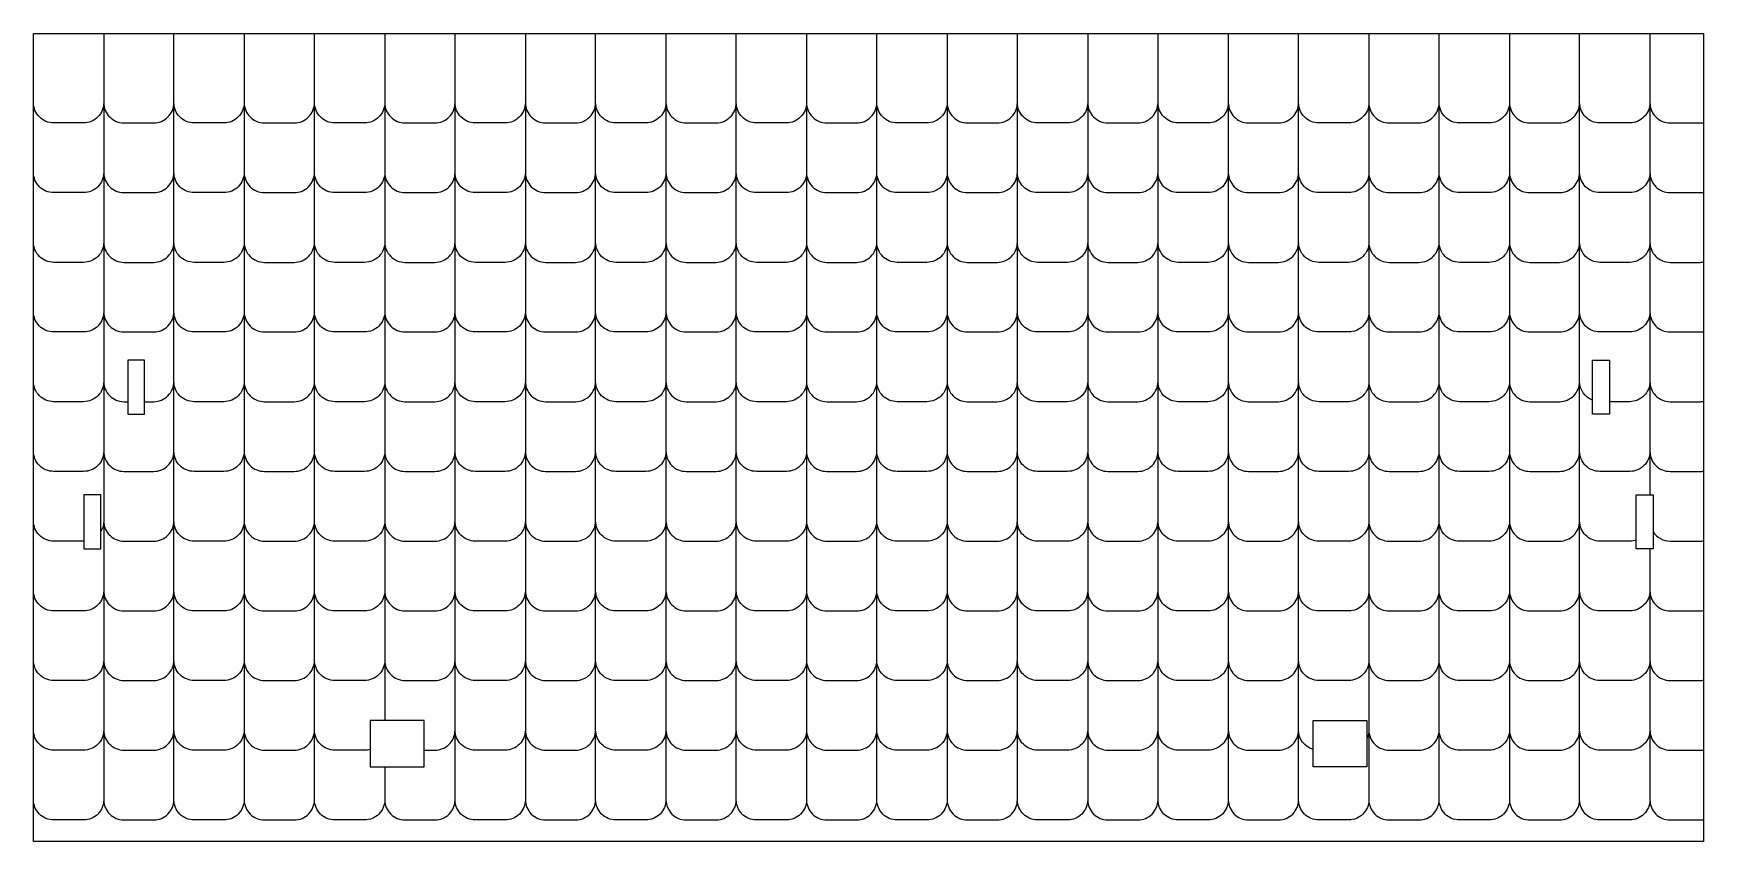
# Model space of a CAD drawing. Extents: x 450 to 4912, y 968 to 4415.
# Drawn here: x 3694 to 4885, y 3826 to 4402 of the extents above; entities that cross this region are included whole.
import ezdxf

# ---------------------------------------------------------------- set-up
doc = ezdxf.new("R2010")
doc.units = 0
doc.header["$MEASUREMENT"] = 0
doc.layers.add('LAYER1', color=18, linetype='CONTINUOUS')

msp = doc.modelspace()

# ---------------------------------------------------------------- linework, layer by layer
at = {"layer": 'LAYER1'}
for points in [[(3694.5, 3826.1), (3694.5, 4402.1), (4884.9, 4402.1), (4884.9, 3826.1)], [(3773.7, 4130.8), (3773.7, 4169.2), (3761.7, 4169.2), (3761.7, 4130.8)], [(4805.7, 4130.8), (4805.7, 4169.2), (4817.7, 4169.2), (4817.7, 4130.8)], [(3742.5, 4034.8), (3742.5, 4073.2), (3730.5, 4073.2), (3730.5, 4034.8)], [(4836.9, 4034.8), (4836.9, 4073.2), (4848.9, 4073.2), (4848.9, 4034.8)], [(3972.9, 3912.3), (3934.5, 3912.3), (3934.5, 3879.3), (3972.9, 3879.3)], [(4606.5, 3912.3), (4644.9, 3912.3), (4644.9, 3879.3), (4606.5, 3879.3)]]:
    msp.add_lwpolyline(points, close=True, dxfattribs=at)
for points in [[(3744.6, 4402.1), (3744.6, 3855.9, -0.414214), (3730.2, 3841.5), (3708.9, 3841.5, -0.414214), (3694.5, 3855.9)], [(3844.7, 3855.9, -0.414214), (3830.3, 3841.5), (3809, 3841.5, -0.414214), (3794.6, 3855.9), (3794.6, 4402.1)], [(3844.7, 4402.1), (3844.7, 3855.9, 0.414214), (3859.1, 3841.5), (3880.4, 3841.5, 0.414214), (3894.8, 3855.9)], [(3944.9, 3855.9, -0.414214), (3930.5, 3841.5), (3909.2, 3841.5, -0.414214), (3894.8, 3855.9), (3894.8, 4402.1)], [(3944.9, 3879.3), (3944.9, 3855.9, 0.414214), (3959.3, 3841.5), (3980.6, 3841.5, 0.414214), (3995, 3855.9), (3995, 4402.1)], [(4045.1, 4402.1), (4045.1, 3855.9, 0.414214), (4059.5, 3841.5), (4080.8, 3841.5, 0.414214), (4095.2, 3855.9), (4095.2, 4402.1)], [(4145.3, 4402.1), (4145.3, 3855.9, -0.414214), (4130.9, 3841.5), (4109.6, 3841.5, -0.414214), (4095.2, 3855.9)], [(4145.3, 3855.9, 0.414214), (4159.7, 3841.5), (4181, 3841.5, 0.414214), (4195.4, 3855.9), (4195.4, 4402.1)], [(4245.5, 4402.1), (4245.5, 3855.9, 0.414214), (4259.9, 3841.5), (4281.2, 3841.5, 0.414214), (4295.6, 3855.9), (4295.6, 4402.1)], [(4345.7, 4402.1), (4345.7, 3855.9, 0.414214), (4360.1, 3841.5), (4381.4, 3841.5, 0.414214), (4395.8, 3855.9), (4395.8, 4402.1)], [(4445.9, 4402.1), (4445.9, 3855.9, 0.414214), (4460.3, 3841.5), (4481.6, 3841.5, 0.414214), (4496, 3855.9), (4496, 4402.1)], [(4546.1, 4402.1), (4546.1, 3855.9, 0.414214), (4560.5, 3841.5), (4581.8, 3841.5, 0.414214), (4596.2, 3855.9), (4596.2, 4402.1)], [(4646.3, 4402.1), (4646.3, 3855.9, -0.414214), (4631.9, 3841.5), (4610.6, 3841.5, -0.414214), (4596.2, 3855.9)], [(4746.5, 4402.1), (4746.5, 3855.9, -0.414214), (4732.1, 3841.5), (4710.8, 3841.5, -0.414214), (4696.4, 3855.9), (4696.4, 4402.1)], [(4746.5, 3855.9, 0.414214), (4760.9, 3841.5), (4782.1, 3841.5, 0.414214), (4796.5, 3855.9), (4796.5, 4402.1)], [(3744.6, 4352.7, -0.414214), (3730.2, 4338.3), (3708.9, 4338.3, -0.414214), (3694.5, 4352.7)], [(3744.6, 4352.7, 0.414214), (3759, 4338.3), (3780.2, 4338.3, 0.414214), (3794.6, 4352.7)], [(3844.7, 4352.7, -0.414214), (3830.3, 4338.3), (3809, 4338.3, -0.414214), (3794.6, 4352.7)], [(3844.7, 4352.7, 0.414214), (3859.1, 4338.3), (3880.4, 4338.3, 0.414214), (3894.8, 4352.7)], [(3944.9, 4352.7, -0.414214), (3930.5, 4338.3), (3909.2, 4338.3, -0.414214), (3894.8, 4352.7)], [(3944.9, 4352.7, 0.414214), (3959.3, 4338.3), (3980.6, 4338.3, 0.414214), (3995, 4352.7)], [(4045.1, 4352.7, -0.414214), (4030.7, 4338.3), (4009.4, 4338.3, -0.414214), (3995, 4352.7)], [(4045.1, 4352.7, 0.414214), (4059.5, 4338.3), (4080.8, 4338.3, 0.414214), (4095.2, 4352.7)], [(4145.3, 4352.7, -0.414214), (4130.9, 4338.3), (4109.6, 4338.3, -0.414214), (4095.2, 4352.7)], [(4145.3, 4352.7, 0.414214), (4159.7, 4338.3), (4181, 4338.3, 0.414214), (4195.4, 4352.7)], [(4245.5, 4352.7, -0.414214), (4231.1, 4338.3), (4209.8, 4338.3, -0.414214), (4195.4, 4352.7)], [(4245.5, 4352.7, 0.414214), (4259.9, 4338.3), (4281.2, 4338.3, 0.414214), (4295.6, 4352.7)], [(4345.7, 4352.7, -0.414214), (4331.3, 4338.3), (4310, 4338.3, -0.414214), (4295.6, 4352.7)], [(4345.7, 4352.7, 0.414214), (4360.1, 4338.3), (4381.4, 4338.3, 0.414214), (4395.8, 4352.7)], [(4445.9, 4352.7, -0.414214), (4431.5, 4338.3), (4410.2, 4338.3, -0.414214), (4395.8, 4352.7)], [(4445.9, 4352.7, 0.414214), (4460.3, 4338.3), (4481.6, 4338.3, 0.414214), (4496, 4352.7)], [(4546.1, 4352.7, -0.414214), (4531.7, 4338.3), (4510.4, 4338.3, -0.414214), (4496, 4352.7)], [(4546.1, 4352.7, 0.414214), (4560.5, 4338.3), (4581.8, 4338.3, 0.414214), (4596.2, 4352.7)], [(4646.3, 4352.7, -0.414214), (4631.9, 4338.3), (4610.6, 4338.3, -0.414214), (4596.2, 4352.7)], [(4646.3, 4352.7, 0.414214), (4660.7, 4338.3), (4682, 4338.3, 0.414214), (4696.4, 4352.7)], [(4746.5, 4352.7, -0.414214), (4732.1, 4338.3), (4710.8, 4338.3, -0.414214), (4696.4, 4352.7)], [(4746.5, 4352.7, 0.414214), (4760.9, 4338.3), (4782.1, 4338.3, 0.414214), (4796.5, 4352.7)], [(4846.6, 4352.7, -0.414214), (4832.2, 4338.3), (4810.9, 4338.3, -0.414214), (4796.5, 4352.7)], [(4846.6, 4352.7, 0.414214), (4861, 4338.3), (4882.3, 4338.3, 0.043988), (4884.9, 4338.5)], [(3744.6, 4303, -0.414214), (3730.2, 4288.6), (3708.9, 4288.6, -0.414214), (3694.5, 4303)], [(3744.6, 4303, 0.414214), (3759, 4288.6), (3780.2, 4288.6, 0.414214), (3794.6, 4303)], [(3844.7, 4303, -0.414214), (3830.3, 4288.6), (3809, 4288.6, -0.414214), (3794.6, 4303)], [(3844.7, 4303, 0.414214), (3859.1, 4288.6), (3880.4, 4288.6, 0.414214), (3894.8, 4303)], [(3944.9, 4303, -0.414214), (3930.5, 4288.6), (3909.2, 4288.6, -0.414214), (3894.8, 4303)], [(3944.9, 4303, 0.414214), (3959.3, 4288.6), (3980.6, 4288.6, 0.414214), (3995, 4303)], [(4045.1, 4303, -0.414214), (4030.7, 4288.6), (4009.4, 4288.6, -0.414214), (3995, 4303)], [(4045.1, 4303, 0.414214), (4059.5, 4288.6), (4080.8, 4288.6, 0.414214), (4095.2, 4303)], [(4145.3, 4303, -0.414214), (4130.9, 4288.6), (4109.6, 4288.6, -0.414214), (4095.2, 4303)], [(4145.3, 4303, 0.414214), (4159.7, 4288.6), (4181, 4288.6, 0.414214), (4195.4, 4303)], [(4245.5, 4303, -0.414214), (4231.1, 4288.6), (4209.8, 4288.6, -0.414214), (4195.4, 4303)], [(4245.5, 4303, 0.414214), (4259.9, 4288.6), (4281.2, 4288.6, 0.414214), (4295.6, 4303)], [(4345.7, 4303, -0.414214), (4331.3, 4288.6), (4310, 4288.6, -0.414214), (4295.6, 4303)], [(4345.7, 4303, 0.414214), (4360.1, 4288.6), (4381.4, 4288.6, 0.414214), (4395.8, 4303)], [(4445.9, 4303, -0.414214), (4431.5, 4288.6), (4410.2, 4288.6, -0.414214), (4395.8, 4303)], [(4445.9, 4303, 0.414214), (4460.3, 4288.6), (4481.6, 4288.6, 0.414214), (4496, 4303)], [(4546.1, 4303, -0.414214), (4531.7, 4288.6), (4510.4, 4288.6, -0.414214), (4496, 4303)], [(4546.1, 4303, 0.414214), (4560.5, 4288.6), (4581.8, 4288.6, 0.414214), (4596.2, 4303)], [(4646.3, 4303, -0.414214), (4631.9, 4288.6), (4610.6, 4288.6, -0.414214), (4596.2, 4303)], [(4646.3, 4303, 0.414214), (4660.7, 4288.6), (4682, 4288.6, 0.414214), (4696.4, 4303)], [(4746.5, 4303, -0.414214), (4732.1, 4288.6), (4710.8, 4288.6, -0.414214), (4696.4, 4303)], [(4746.5, 4303, 0.414214), (4760.9, 4288.6), (4782.1, 4288.6, 0.414214), (4796.5, 4303)], [(4846.6, 4303, -0.414214), (4832.2, 4288.6), (4810.9, 4288.6, -0.414214), (4796.5, 4303)], [(4846.6, 4303, 0.414214), (4861, 4288.6), (4882.3, 4288.6, 0.043988), (4884.9, 4288.8)], [(3744.6, 4253.3, -0.414214), (3730.2, 4238.9), (3708.9, 4238.9, -0.414214), (3694.5, 4253.3)], [(3744.6, 4253.3, 0.414214), (3759, 4238.9), (3780.2, 4238.9, 0.414214), (3794.6, 4253.3)], [(3844.7, 4253.3, -0.414214), (3830.3, 4238.9), (3809, 4238.9, -0.414214), (3794.6, 4253.3)], [(3844.7, 4253.3, 0.414214), (3859.1, 4238.9), (3880.4, 4238.9, 0.414214), (3894.8, 4253.3)], [(3944.9, 4253.3, -0.414214), (3930.5, 4238.9), (3909.2, 4238.9, -0.414214), (3894.8, 4253.3)], [(3944.9, 4253.3, 0.414214), (3959.3, 4238.9), (3980.6, 4238.9, 0.414214), (3995, 4253.3)], [(4045.1, 4253.3, -0.414214), (4030.7, 4238.9), (4009.4, 4238.9, -0.414214), (3995, 4253.3)], [(4045.1, 4253.3, 0.414214), (4059.5, 4238.9), (4080.8, 4238.9, 0.414214), (4095.2, 4253.3)], [(4145.3, 4253.3, -0.414214), (4130.9, 4238.9), (4109.6, 4238.9, -0.414214), (4095.2, 4253.3)], [(4145.3, 4253.3, 0.414214), (4159.7, 4238.9), (4181, 4238.9, 0.414214), (4195.4, 4253.3)], [(4245.5, 4253.3, -0.414214), (4231.1, 4238.9), (4209.8, 4238.9, -0.414214), (4195.4, 4253.3)], [(4245.5, 4253.3, 0.414214), (4259.9, 4238.9), (4281.2, 4238.9, 0.414214), (4295.6, 4253.3)], [(4345.7, 4253.3, -0.414214), (4331.3, 4238.9), (4310, 4238.9, -0.414214), (4295.6, 4253.3)], [(4345.7, 4253.3, 0.414214), (4360.1, 4238.9), (4381.4, 4238.9, 0.414214), (4395.8, 4253.3)], [(4445.9, 4253.3, -0.414214), (4431.5, 4238.9), (4410.2, 4238.9, -0.414214), (4395.8, 4253.3)], [(4445.9, 4253.3, 0.414214), (4460.3, 4238.9), (4481.6, 4238.9, 0.414214), (4496, 4253.3)], [(4546.1, 4253.3, -0.414214), (4531.7, 4238.9), (4510.4, 4238.9, -0.414214), (4496, 4253.3)], [(4546.1, 4253.3, 0.414214), (4560.5, 4238.9), (4581.8, 4238.9, 0.414214), (4596.2, 4253.3)], [(4646.3, 4253.3, -0.414214), (4631.9, 4238.9), (4610.6, 4238.9, -0.414214), (4596.2, 4253.3)], [(4646.3, 4253.3, 0.414214), (4660.7, 4238.9), (4682, 4238.9, 0.414214), (4696.4, 4253.3)], [(4746.5, 4253.3, -0.414214), (4732.1, 4238.9), (4710.8, 4238.9, -0.414214), (4696.4, 4253.3)], [(4746.5, 4253.3, 0.414214), (4760.9, 4238.9), (4782.1, 4238.9, 0.414214), (4796.5, 4253.3)], [(4846.6, 4253.3, -0.414214), (4832.2, 4238.9), (4810.9, 4238.9, -0.414214), (4796.5, 4253.3)], [(4846.6, 4253.3, 0.414214), (4861, 4238.9), (4882.3, 4238.9, 0.043988), (4884.9, 4239.2)], [(3744.6, 4203.7, -0.414214), (3730.2, 4189.3), (3708.9, 4189.3, -0.414214), (3694.5, 4203.7)], [(3744.6, 4203.7, 0.414214), (3759, 4189.3), (3780.2, 4189.3, 0.414214), (3794.6, 4203.7)], [(3844.7, 4203.7, -0.414214), (3830.3, 4189.3), (3809, 4189.3, -0.414214), (3794.6, 4203.7)], [(3844.7, 4203.7, 0.414214), (3859.1, 4189.3), (3880.4, 4189.3, 0.414214), (3894.8, 4203.7)], [(3944.9, 4203.7, -0.414214), (3930.5, 4189.3), (3909.2, 4189.3, -0.414214), (3894.8, 4203.7)], [(3944.9, 4203.7, 0.414214), (3959.3, 4189.3), (3980.6, 4189.3, 0.414214), (3995, 4203.7)], [(4045.1, 4203.7, -0.414214), (4030.7, 4189.3), (4009.4, 4189.3, -0.414214), (3995, 4203.7)], [(4045.1, 4203.7, 0.414214), (4059.5, 4189.3), (4080.8, 4189.3, 0.414214), (4095.2, 4203.7)], [(4145.3, 4203.7, -0.414214), (4130.9, 4189.3), (4109.6, 4189.3, -0.414214), (4095.2, 4203.7)], [(4145.3, 4203.7, 0.414214), (4159.7, 4189.3), (4181, 4189.3, 0.414214), (4195.4, 4203.7)], [(4245.5, 4203.7, -0.414214), (4231.1, 4189.3), (4209.8, 4189.3, -0.414214), (4195.4, 4203.7)], [(4245.5, 4203.7, 0.414214), (4259.9, 4189.3), (4281.2, 4189.3, 0.414214), (4295.6, 4203.7)], [(4345.7, 4203.7, -0.414214), (4331.3, 4189.3), (4310, 4189.3, -0.414214), (4295.6, 4203.7)], [(4345.7, 4203.7, 0.414214), (4360.1, 4189.3), (4381.4, 4189.3, 0.414214), (4395.8, 4203.7)], [(4445.9, 4203.7, -0.414214), (4431.5, 4189.3), (4410.2, 4189.3, -0.414214), (4395.8, 4203.7)], [(4445.9, 4203.7, 0.414214), (4460.3, 4189.3), (4481.6, 4189.3, 0.414214), (4496, 4203.7)], [(4546.1, 4203.7, -0.414214), (4531.7, 4189.3), (4510.4, 4189.3, -0.414214), (4496, 4203.7)], [(4546.1, 4203.7, 0.414214), (4560.5, 4189.3), (4581.8, 4189.3, 0.414214), (4596.2, 4203.7)], [(4646.3, 4203.7, -0.414214), (4631.9, 4189.3), (4610.6, 4189.3, -0.414214), (4596.2, 4203.7)], [(4646.3, 4203.7, 0.414214), (4660.7, 4189.3), (4682, 4189.3, 0.414214), (4696.4, 4203.7)], [(4746.5, 4203.7, -0.414214), (4732.1, 4189.3), (4710.8, 4189.3, -0.414214), (4696.4, 4203.7)], [(4746.5, 4203.7, 0.414214), (4760.9, 4189.3), (4782.1, 4189.3, 0.414214), (4796.5, 4203.7)], [(4846.6, 4203.7, -0.414214), (4832.2, 4189.3), (4810.9, 4189.3, -0.414214), (4796.5, 4203.7)], [(4846.6, 4203.7, 0.414214), (4861, 4189.3), (4882.3, 4189.3, 0.043988), (4884.9, 4189.5)], [(3744.6, 4154, -0.414214), (3730.2, 4139.6), (3708.9, 4139.6, -0.414214), (3694.5, 4154)], [(3744.6, 4154, 0.414214), (3759, 4139.6), (3761.7, 4139.6)], [(3773.7, 4139.6), (3780.2, 4139.6, 0.414214), (3794.6, 4154)], [(3844.7, 4154, -0.414214), (3830.3, 4139.6), (3809, 4139.6, -0.414214), (3794.6, 4154)], [(3844.7, 4154, 0.414214), (3859.1, 4139.6), (3880.4, 4139.6, 0.414214), (3894.8, 4154)], [(3944.9, 4154, -0.414214), (3930.5, 4139.6), (3909.2, 4139.6, -0.414214), (3894.8, 4154)], [(3944.9, 4154, 0.414214), (3959.3, 4139.6), (3980.6, 4139.6, 0.414214), (3995, 4154)], [(4045.1, 4154, -0.414214), (4030.7, 4139.6), (4009.4, 4139.6, -0.414214), (3995, 4154)], [(4045.1, 4154, 0.414214), (4059.5, 4139.6), (4080.8, 4139.6, 0.414214), (4095.2, 4154)], [(4145.3, 4154, -0.414214), (4130.9, 4139.6), (4109.6, 4139.6, -0.414214), (4095.2, 4154)], [(4145.3, 4154, 0.414214), (4159.7, 4139.6), (4181, 4139.6, 0.414214), (4195.4, 4154)], [(4245.5, 4154, -0.414214), (4231.1, 4139.6), (4209.8, 4139.6, -0.414214), (4195.4, 4154)], [(4245.5, 4154, 0.414214), (4259.9, 4139.6), (4281.2, 4139.6, 0.414214), (4295.6, 4154)], [(4345.7, 4154, -0.414214), (4331.3, 4139.6), (4310, 4139.6, -0.414214), (4295.6, 4154)], [(4345.7, 4154, 0.414214), (4360.1, 4139.6), (4381.4, 4139.6, 0.414214), (4395.8, 4154)], [(4445.9, 4154, -0.414214), (4431.5, 4139.6), (4410.2, 4139.6, -0.414214), (4395.8, 4154)], [(4445.9, 4154, 0.414214), (4460.3, 4139.6), (4481.6, 4139.6, 0.414214), (4496, 4154)], [(4546.1, 4154, -0.414214), (4531.7, 4139.6), (4510.4, 4139.6, -0.414214), (4496, 4154)], [(4546.1, 4154, 0.414214), (4560.5, 4139.6), (4581.8, 4139.6, 0.414214), (4596.2, 4154)], [(4646.3, 4154, -0.414214), (4631.9, 4139.6), (4610.6, 4139.6, -0.414214), (4596.2, 4154)], [(4646.3, 4154, 0.414214), (4660.7, 4139.6), (4682, 4139.6, 0.414214), (4696.4, 4154)], [(4746.5, 4154, -0.414214), (4732.1, 4139.6), (4710.8, 4139.6, -0.414214), (4696.4, 4154)], [(4746.5, 4154, 0.414214), (4760.9, 4139.6), (4782.1, 4139.6, 0.414214), (4796.5, 4154)], [(4805.7, 4140.6, -0.307847), (4796.5, 4154)], [(4846.6, 4154, -0.414214), (4832.2, 4139.6), (4817.7, 4139.6)], [(4846.6, 4154, 0.414214), (4861, 4139.6), (4882.3, 4139.6, 0.043988), (4884.9, 4139.8)], [(3744.6, 4104.3, -0.414214), (3730.2, 4089.9), (3708.9, 4089.9, -0.414214), (3694.5, 4104.3)], [(3744.6, 4104.3, 0.414214), (3759, 4089.9), (3780.2, 4089.9, 0.414214), (3794.6, 4104.3)], [(3844.7, 4104.3, -0.414214), (3830.3, 4089.9), (3809, 4089.9, -0.414214), (3794.6, 4104.3)], [(3844.7, 4104.3, 0.414214), (3859.1, 4089.9), (3880.4, 4089.9, 0.414214), (3894.8, 4104.3)], [(3944.9, 4104.3, -0.414214), (3930.5, 4089.9), (3909.2, 4089.9, -0.414214), (3894.8, 4104.3)], [(3944.9, 4104.3, 0.414214), (3959.3, 4089.9), (3980.6, 4089.9, 0.414214), (3995, 4104.3)], [(4045.1, 4104.3, -0.414214), (4030.7, 4089.9), (4009.4, 4089.9, -0.414214), (3995, 4104.3)], [(4045.1, 4104.3, 0.414214), (4059.5, 4089.9), (4080.8, 4089.9, 0.414214), (4095.2, 4104.3)], [(4145.3, 4104.3, -0.414214), (4130.9, 4089.9), (4109.6, 4089.9, -0.414214), (4095.2, 4104.3)], [(4145.3, 4104.3, 0.414214), (4159.7, 4089.9), (4181, 4089.9, 0.414214), (4195.4, 4104.3)], [(4245.5, 4104.3, -0.414214), (4231.1, 4089.9), (4209.8, 4089.9, -0.414214), (4195.4, 4104.3)], [(4245.5, 4104.3, 0.414214), (4259.9, 4089.9), (4281.2, 4089.9, 0.414214), (4295.6, 4104.3)], [(4345.7, 4104.3, -0.414214), (4331.3, 4089.9), (4310, 4089.9, -0.414214), (4295.6, 4104.3)], [(4345.7, 4104.3, 0.414214), (4360.1, 4089.9), (4381.4, 4089.9, 0.414214), (4395.8, 4104.3)], [(4445.9, 4104.3, -0.414214), (4431.5, 4089.9), (4410.2, 4089.9, -0.414214), (4395.8, 4104.3)], [(4445.9, 4104.3, 0.414214), (4460.3, 4089.9), (4481.6, 4089.9, 0.414214), (4496, 4104.3)], [(4546.1, 4104.3, -0.414214), (4531.7, 4089.9), (4510.4, 4089.9, -0.414214), (4496, 4104.3)], [(4546.1, 4104.3, 0.414214), (4560.5, 4089.9), (4581.8, 4089.9, 0.414214), (4596.2, 4104.3)], [(4646.3, 4104.3, -0.414214), (4631.9, 4089.9), (4610.6, 4089.9, -0.414214), (4596.2, 4104.3)], [(4646.3, 4104.3, 0.414214), (4660.7, 4089.9), (4682, 4089.9, 0.414214), (4696.4, 4104.3)], [(4746.5, 4104.3, -0.414214), (4732.1, 4089.9), (4710.8, 4089.9, -0.414214), (4696.4, 4104.3)], [(4746.5, 4104.3, 0.414214), (4760.9, 4089.9), (4782.1, 4089.9, 0.414214), (4796.5, 4104.3)], [(4846.6, 4104.3, -0.414214), (4832.2, 4089.9), (4810.9, 4089.9, -0.414214), (4796.5, 4104.3)], [(4846.6, 4104.3, 0.414214), (4861, 4089.9), (4882.3, 4089.9, 0.043988), (4884.9, 4090.1)], [(3730.5, 4040.2, -0.005295), (3730.2, 4040.2), (3708.9, 4040.2, -0.414214), (3694.5, 4054.6)], [(3744.6, 4054.6, -0.137402), (3742.5, 4047.1)], [(3744.6, 4054.6, 0.414214), (3759, 4040.2), (3780.2, 4040.2, 0.414214), (3794.6, 4054.6)], [(3844.7, 4054.6, -0.414214), (3830.3, 4040.2), (3809, 4040.2, -0.414214), (3794.6, 4054.6)], [(3844.7, 4054.6, 0.414214), (3859.1, 4040.2), (3880.4, 4040.2, 0.414214), (3894.8, 4054.6)], [(3944.9, 4054.6, -0.414214), (3930.5, 4040.2), (3909.2, 4040.2, -0.414214), (3894.8, 4054.6)], [(3944.9, 4054.6, 0.414214), (3959.3, 4040.2), (3980.6, 4040.2, 0.414214), (3995, 4054.6)], [(4045.1, 4054.6, -0.414214), (4030.7, 4040.2), (4009.4, 4040.2, -0.414214), (3995, 4054.6)], [(4045.1, 4054.6, 0.414214), (4059.5, 4040.2), (4080.8, 4040.2, 0.414214), (4095.2, 4054.6)], [(4145.3, 4054.6, -0.414214), (4130.9, 4040.2), (4109.6, 4040.2, -0.414214), (4095.2, 4054.6)], [(4145.3, 4054.6, 0.414214), (4159.7, 4040.2), (4181, 4040.2, 0.414214), (4195.4, 4054.6)], [(4245.5, 4054.6, -0.414214), (4231.1, 4040.2), (4209.8, 4040.2, -0.414214), (4195.4, 4054.6)], [(4245.5, 4054.6, 0.414214), (4259.9, 4040.2), (4281.2, 4040.2, 0.414214), (4295.6, 4054.6)], [(4345.7, 4054.6, -0.414214), (4331.3, 4040.2), (4310, 4040.2, -0.414214), (4295.6, 4054.6)], [(4345.7, 4054.6, 0.414214), (4360.1, 4040.2), (4381.4, 4040.2, 0.414214), (4395.8, 4054.6)], [(4445.9, 4054.6, -0.414214), (4431.5, 4040.2), (4410.2, 4040.2, -0.414214), (4395.8, 4054.6)], [(4445.9, 4054.6, 0.414214), (4460.3, 4040.2), (4481.6, 4040.2, 0.414214), (4496, 4054.6)], [(4546.1, 4054.6, -0.414214), (4531.7, 4040.2), (4510.4, 4040.2, -0.414214), (4496, 4054.6)], [(4546.1, 4054.6, 0.414214), (4560.5, 4040.2), (4581.8, 4040.2, 0.414214), (4596.2, 4054.6)], [(4646.3, 4054.6, -0.414214), (4631.9, 4040.2), (4610.6, 4040.2, -0.414214), (4596.2, 4054.6)], [(4646.3, 4054.6, 0.414214), (4660.7, 4040.2), (4682, 4040.2, 0.414214), (4696.4, 4054.6)], [(4746.5, 4054.6, -0.414214), (4732.1, 4040.2), (4710.8, 4040.2, -0.414214), (4696.4, 4054.6)], [(4746.5, 4054.6, 0.414214), (4760.9, 4040.2), (4782.1, 4040.2, 0.414214), (4796.5, 4054.6)], [(4836.9, 4041, -0.081726), (4832.2, 4040.2), (4810.9, 4040.2, -0.414214), (4796.5, 4054.6)], [(4848.9, 4046.9, 0.257711), (4861, 4040.2), (4882.3, 4040.2, 0.043988), (4884.9, 4040.4)], [(4846.6, 4034.8), (4846.6, 3855.9, 0.414214), (4861, 3841.5), (4882.3, 3841.5, 0.043988), (4884.9, 3841.7)], [(3744.6, 4004.9, -0.414214), (3730.2, 3990.5), (3708.9, 3990.5, -0.414214), (3694.5, 4004.9)], [(3744.6, 4004.9, 0.414214), (3759, 3990.5), (3780.2, 3990.5, 0.414214), (3794.6, 4004.9)], [(3844.7, 4004.9, -0.414214), (3830.3, 3990.5), (3809, 3990.5, -0.414214), (3794.6, 4004.9)], [(3844.7, 4004.9, 0.414214), (3859.1, 3990.5), (3880.4, 3990.5, 0.414214), (3894.8, 4004.9)], [(3944.9, 4004.9, -0.414214), (3930.5, 3990.5), (3909.2, 3990.5, -0.414214), (3894.8, 4004.9)], [(3944.9, 4004.9, 0.414214), (3959.3, 3990.5), (3980.6, 3990.5, 0.414214), (3995, 4004.9)], [(4045.1, 4004.9, -0.414214), (4030.7, 3990.5), (4009.4, 3990.5, -0.414214), (3995, 4004.9)], [(4045.1, 4004.9, 0.414214), (4059.5, 3990.5), (4080.8, 3990.5, 0.414214), (4095.2, 4004.9)], [(4145.3, 4004.9, -0.414214), (4130.9, 3990.5), (4109.6, 3990.5, -0.414214), (4095.2, 4004.9)], [(4145.3, 4004.9, 0.414214), (4159.7, 3990.5), (4181, 3990.5, 0.414214), (4195.4, 4004.9)], [(4245.5, 4004.9, -0.414214), (4231.1, 3990.5), (4209.8, 3990.5, -0.414214), (4195.4, 4004.9)], [(4245.5, 4004.9, 0.414214), (4259.9, 3990.5), (4281.2, 3990.5, 0.414214), (4295.6, 4004.9)], [(4345.7, 4004.9, -0.414214), (4331.3, 3990.5), (4310, 3990.5, -0.414214), (4295.6, 4004.9)], [(4345.7, 4004.9, 0.414214), (4360.1, 3990.5), (4381.4, 3990.5, 0.414214), (4395.8, 4004.9)], [(4445.9, 4004.9, -0.414214), (4431.5, 3990.5), (4410.2, 3990.5, -0.414214), (4395.8, 4004.9)], [(4445.9, 4004.9, 0.414214), (4460.3, 3990.5), (4481.6, 3990.5, 0.414214), (4496, 4004.9)], [(4546.1, 4004.9, -0.414214), (4531.7, 3990.5), (4510.4, 3990.5, -0.414214), (4496, 4004.9)], [(4546.1, 4004.9, 0.414214), (4560.5, 3990.5), (4581.8, 3990.5, 0.414214), (4596.2, 4004.9)], [(4646.3, 4004.9, -0.414214), (4631.9, 3990.5), (4610.6, 3990.5, -0.414214), (4596.2, 4004.9)], [(4646.3, 4004.9, 0.414214), (4660.7, 3990.5), (4682, 3990.5, 0.414214), (4696.4, 4004.9)], [(4746.5, 4004.9, -0.414214), (4732.1, 3990.5), (4710.8, 3990.5, -0.414214), (4696.4, 4004.9)], [(4746.5, 4004.9, 0.414214), (4760.9, 3990.5), (4782.1, 3990.5, 0.414214), (4796.5, 4004.9)], [(4846.6, 4004.9, -0.414214), (4832.2, 3990.5), (4810.9, 3990.5, -0.414214), (4796.5, 4004.9)], [(4846.6, 4004.9, 0.414214), (4861, 3990.5), (4882.3, 3990.5, 0.043988), (4884.9, 3990.8)], [(3744.6, 3955.3, -0.414214), (3730.2, 3940.9), (3708.9, 3940.9, -0.414214), (3694.5, 3955.3)], [(3744.6, 3955.3, 0.414214), (3759, 3940.9), (3780.2, 3940.9, 0.414214), (3794.6, 3955.3)], [(3844.7, 3955.3, -0.414214), (3830.3, 3940.9), (3809, 3940.9, -0.414214), (3794.6, 3955.3)], [(3844.7, 3955.3, 0.414214), (3859.1, 3940.9), (3880.4, 3940.9, 0.414214), (3894.8, 3955.3)], [(3944.9, 3955.3, -0.414214), (3930.5, 3940.9), (3909.2, 3940.9, -0.414214), (3894.8, 3955.3)], [(3944.9, 3955.3, 0.414214), (3959.3, 3940.9), (3980.6, 3940.9, 0.414214), (3995, 3955.3)], [(4045.1, 3955.3, -0.414214), (4030.7, 3940.9), (4009.4, 3940.9, -0.414214), (3995, 3955.3)], [(4045.1, 3955.3, 0.414214), (4059.5, 3940.9), (4080.8, 3940.9, 0.414214), (4095.2, 3955.3)], [(4145.3, 3955.3, -0.414214), (4130.9, 3940.9), (4109.6, 3940.9, -0.414214), (4095.2, 3955.3)], [(4145.3, 3955.3, 0.414214), (4159.7, 3940.9), (4181, 3940.9, 0.414214), (4195.4, 3955.3)], [(4245.5, 3955.3, -0.414214), (4231.1, 3940.9), (4209.8, 3940.9, -0.414214), (4195.4, 3955.3)], [(4245.5, 3955.3, 0.414214), (4259.9, 3940.9), (4281.2, 3940.9, 0.414214), (4295.6, 3955.3)], [(4345.7, 3955.3, -0.414214), (4331.3, 3940.9), (4310, 3940.9, -0.414214), (4295.6, 3955.3)], [(4345.7, 3955.3, 0.414214), (4360.1, 3940.9), (4381.4, 3940.9, 0.414214), (4395.8, 3955.3)], [(4445.9, 3955.3, -0.414214), (4431.5, 3940.9), (4410.2, 3940.9, -0.414214), (4395.8, 3955.3)], [(4445.9, 3955.3, 0.414214), (4460.3, 3940.9), (4481.6, 3940.9, 0.414214), (4496, 3955.3)], [(4546.1, 3955.3, -0.414214), (4531.7, 3940.9), (4510.4, 3940.9, -0.414214), (4496, 3955.3)], [(4546.1, 3955.3, 0.414214), (4560.5, 3940.9), (4581.8, 3940.9, 0.414214), (4596.2, 3955.3)], [(4646.3, 3955.3, -0.414214), (4631.9, 3940.9), (4610.6, 3940.9, -0.414214), (4596.2, 3955.3)], [(4646.3, 3955.3, 0.414214), (4660.7, 3940.9), (4682, 3940.9, 0.414214), (4696.4, 3955.3)], [(4746.5, 3955.3, -0.414214), (4732.1, 3940.9), (4710.8, 3940.9, -0.414214), (4696.4, 3955.3)], [(4746.5, 3955.3, 0.414214), (4760.9, 3940.9), (4782.1, 3940.9, 0.414214), (4796.5, 3955.3)], [(4846.6, 3955.3, -0.414214), (4832.2, 3940.9), (4810.9, 3940.9, -0.414214), (4796.5, 3955.3)], [(4846.6, 3955.3, 0.414214), (4861, 3940.9), (4882.3, 3940.9, 0.043988), (4884.9, 3941.1)], [(3744.6, 3905.6, -0.414214), (3730.2, 3891.2), (3708.9, 3891.2, -0.414214), (3694.5, 3905.6)], [(3744.6, 3905.6, 0.414214), (3759, 3891.2), (3780.2, 3891.2, 0.414214), (3794.6, 3905.6)], [(3844.7, 3905.6, -0.414214), (3830.3, 3891.2), (3809, 3891.2, -0.414214), (3794.6, 3905.6)], [(3844.7, 3905.6, 0.414214), (3859.1, 3891.2), (3880.4, 3891.2, 0.414214), (3894.8, 3905.6)], [(3934.5, 3891.7, -0.069122), (3930.5, 3891.2), (3909.2, 3891.2, -0.414214), (3894.8, 3905.6)], [(3972.9, 3891.2), (3980.6, 3891.2, 0.414214), (3995, 3905.6)], [(4045.1, 3905.6, -0.414214), (4030.7, 3891.2), (4009.4, 3891.2, -0.414214), (3995, 3905.6)], [(4045.1, 3905.6, 0.414214), (4059.5, 3891.2), (4080.8, 3891.2, 0.414214), (4095.2, 3905.6)], [(4145.3, 3905.6, -0.414214), (4130.9, 3891.2), (4109.6, 3891.2, -0.414214), (4095.2, 3905.6)], [(4145.3, 3905.6, 0.414214), (4159.7, 3891.2), (4181, 3891.2, 0.414214), (4195.4, 3905.6)], [(4245.5, 3905.6, -0.414214), (4231.1, 3891.2), (4209.8, 3891.2, -0.414214), (4195.4, 3905.6)], [(4245.5, 3905.6, 0.414214), (4259.9, 3891.2), (4281.2, 3891.2, 0.414214), (4295.6, 3905.6)], [(4345.7, 3905.6, -0.414214), (4331.3, 3891.2), (4310, 3891.2, -0.414214), (4295.6, 3905.6)], [(4345.7, 3905.6, 0.414214), (4360.1, 3891.2), (4381.4, 3891.2, 0.414214), (4395.8, 3905.6)], [(4445.9, 3905.6, -0.414214), (4431.5, 3891.2), (4410.2, 3891.2, -0.414214), (4395.8, 3905.6)], [(4445.9, 3905.6, 0.414214), (4460.3, 3891.2), (4481.6, 3891.2, 0.414214), (4496, 3905.6)], [(4546.1, 3905.6, -0.414214), (4531.7, 3891.2), (4510.4, 3891.2, -0.414214), (4496, 3905.6)], [(4546.1, 3905.6, 0.414214), (4560.5, 3891.2), (4581.8, 3891.2, 0.414214), (4596.2, 3905.6)], [(4606.5, 3891.8, -0.331751), (4596.2, 3905.6)], [(4646.3, 3905.6, -0.111847), (4644.9, 3899.4)], [(4646.3, 3905.6, 0.414214), (4660.7, 3891.2), (4682, 3891.2, 0.414214), (4696.4, 3905.6)], [(4746.5, 3905.6, -0.414214), (4732.1, 3891.2), (4710.8, 3891.2, -0.414214), (4696.4, 3905.6)], [(4746.5, 3905.6, 0.414214), (4760.9, 3891.2), (4782.1, 3891.2, 0.414214), (4796.5, 3905.6)], [(4846.6, 3905.6, -0.414214), (4832.2, 3891.2), (4810.9, 3891.2, -0.414214), (4796.5, 3905.6)], [(4846.6, 3905.6, 0.414214), (4861, 3891.2), (4882.3, 3891.2, 0.043988), (4884.9, 3891.4)], [(3744.6, 3855.9, 0.414214), (3759, 3841.5), (3780.2, 3841.5, 0.414214), (3794.6, 3855.9)], [(4045.1, 3855.9, -0.414214), (4030.7, 3841.5), (4009.4, 3841.5, -0.414214), (3995, 3855.9)], [(4245.5, 3855.9, -0.414214), (4231.1, 3841.5), (4209.8, 3841.5, -0.414214), (4195.4, 3855.9)], [(4345.7, 3855.9, -0.414214), (4331.3, 3841.5), (4310, 3841.5, -0.414214), (4295.6, 3855.9)], [(4445.9, 3855.9, -0.414214), (4431.5, 3841.5), (4410.2, 3841.5, -0.414214), (4395.8, 3855.9)], [(4546.1, 3855.9, -0.414214), (4531.7, 3841.5), (4510.4, 3841.5, -0.414214), (4496, 3855.9)], [(4646.3, 3855.9, 0.414214), (4660.7, 3841.5), (4682, 3841.5, 0.414214), (4696.4, 3855.9)], [(4846.6, 3855.9, -0.414214), (4832.2, 3841.5), (4810.9, 3841.5, -0.414214), (4796.5, 3855.9)]]:
    msp.add_lwpolyline(points, format="xyb", dxfattribs=at)
for points in [[(3944.9, 4402.1), (3944.9, 3912.3)], [(4846.6, 4402.1), (4846.6, 4073.2)]]:
    msp.add_lwpolyline(points, dxfattribs=at)

doc.saveas('drawing.dxf')
